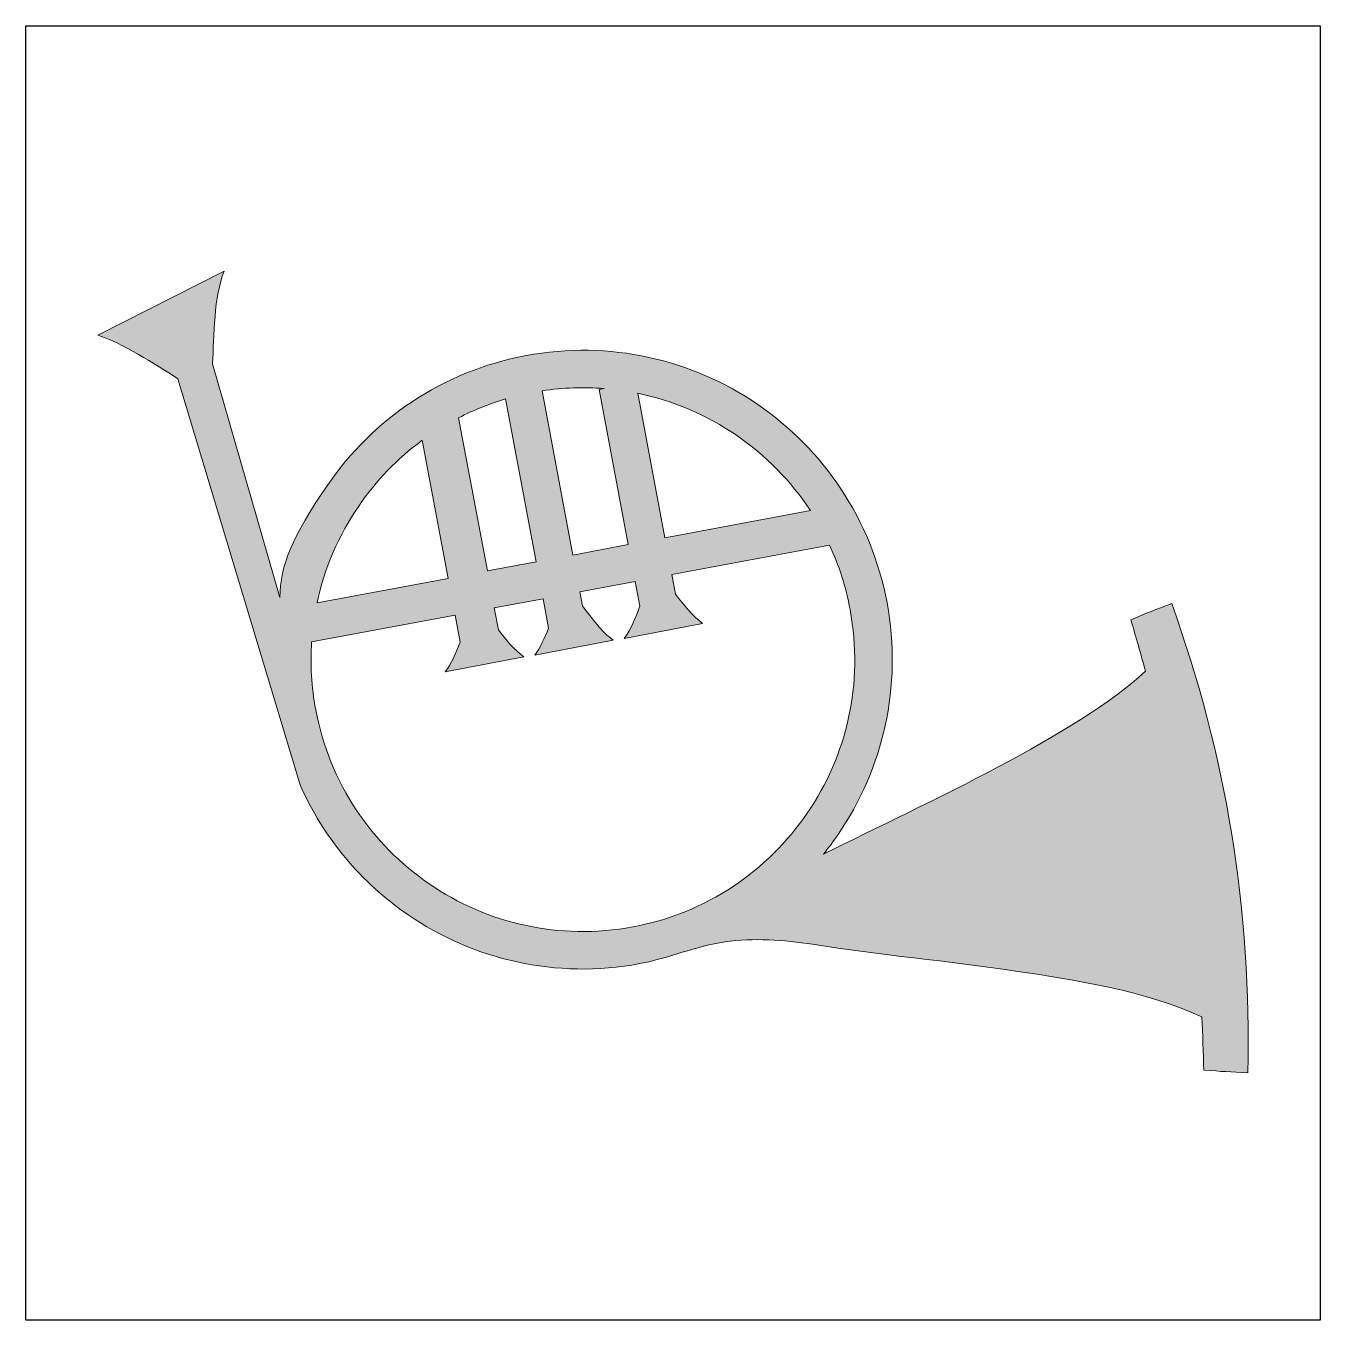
# Model space of a CAD drawing. Header units: inches. Extents: x 0 to 114, y 0 to 114.
import ezdxf

# ---------------------------------------------------------------- set-up
doc = ezdxf.new("R2010")
doc.units = ezdxf.units.IN
doc.header["$MEASUREMENT"] = 0
doc.layers.add('Image Background', color=7, linetype='Continuous')
doc.layers.add('Layer 1', color=7, linetype='Continuous')
picture_1 = doc.add_image_def('image1.png', size_in_pixel=(1350, 1350))

msp = doc.modelspace()

# ---------------------------------------------------------------- hatches: boundary and pattern name
at = {"layer": 'Layer 1', "true_color": 0xe4d36c}
h = msp.add_hatch(color=53, dxfattribs=at)
h.dxf.hatch_style = 2
edge = h.paths.add_edge_path()
edge.add_spline(control_points=[(101.19, 63.29), (99.73, 62.74), (99.01, 62.45), (97.58, 61.84), (98.04, 60.33), (98.47, 58.82), (98.88, 57.31), (92.84, 51.69), (79.71, 45.75), (70.44, 41.16), (70.89, 41.72), (71.33, 42.3), (71.74, 42.9), (75.68, 48.66), (77.43, 55.95), (76.05, 63.36), (74.66, 70.76), (70.39, 76.92), (64.63, 80.87), (58.86, 84.82), (51.58, 86.57), (44.17, 85.18), (36.76, 83.79), (30.6, 79.52), (26.66, 73.76), (23.45, 69.08), (22.49, 66.72), (22.43, 63.81), (22.43, 63.81), (16.48, 84.46), (16.48, 84.46), (16.63, 86.94), (16.59, 90.37), (17.51, 92.65), (17.51, 92.65), (6.35, 86.99), (6.35, 86.99), (8.53, 86.26), (11.38, 84.45), (13.42, 83.14), (13.42, 83.14), (24.18, 47.35), (24.18, 47.35), (26.26, 42.59), (29.63, 38.62), (33.76, 35.79), (39.53, 31.84), (46.81, 30.09), (54.22, 31.48), (56.77, 31.96), (59.16, 33.04), (61.73, 33.4), (64.3, 33.76), (66.92, 33.6), (69.47, 33.19), (75.42, 32.24), (81.44, 31.73), (87.41, 30.83), (92.91, 29.99), (98.72, 29.12), (103.84, 26.79), (103.93, 25.22), (103.99, 23.65), (104.03, 22.08), (105.59, 21.96), (106.36, 21.91), (107.92, 21.85), (108.26, 36.13), (106.03, 49.85), (101.19, 63.29)], knot_values=[0, 0, 0, 0, 1, 1, 1, 2, 2, 2, 3, 3, 3, 4, 4, 4, 5, 5, 5, 6, 6, 6, 7, 7, 7, 8, 8, 8, 9, 9, 9, 10, 10, 10, 11, 11, 11, 12, 12, 12, 13, 13, 13, 14, 14, 14, 15, 15, 15, 16, 16, 16, 17, 17, 17, 18, 18, 18, 19, 19, 19, 20, 20, 20, 21, 21, 21, 22, 22, 22, 23, 23, 23, 23], degree=3, periodic=1)
edge = h.paths.add_edge_path()
edge.add_spline(control_points=[(62.76, 78.14), (65.32, 76.38), (67.55, 74.13), (69.28, 71.5), (69.28, 71.5), (56.44, 69.09), (56.44, 69.09), (56.44, 69.09), (54.05, 81.85), (54.05, 81.85), (57.19, 81.2), (60.15, 79.92), (62.76, 78.14)], knot_values=[0, 0, 0, 0, 1, 1, 1, 2, 2, 2, 3, 3, 3, 4, 4, 4, 4], degree=3, periodic=1)
edge = h.paths.add_edge_path()
edge.add_spline(control_points=[(51.08, 82.27), (51.08, 82.27), (50.63, 82.18), (50.63, 82.18), (50.63, 82.18), (53.19, 68.49), (53.19, 68.49), (53.19, 68.49), (48.31, 67.57), (48.31, 67.57), (48.31, 67.57), (45.6, 82.07), (45.6, 82.07), (47.45, 82.35), (49.28, 82.41), (51.08, 82.27)], knot_values=[0, 0, 0, 0, 1, 1, 1, 2, 2, 2, 3, 3, 3, 4, 4, 4, 5, 5, 5, 5], degree=3, periodic=1)
edge = h.paths.add_edge_path()
edge.add_spline(control_points=[(42.37, 81.35), (42.37, 81.35), (45.06, 66.96), (45.06, 66.96), (45.06, 66.96), (40.76, 66.16), (40.76, 66.16), (40.76, 66.16), (38.22, 79.69), (38.22, 79.69), (39.53, 80.36), (40.92, 80.92), (42.37, 81.35)], knot_values=[0, 0, 0, 0, 1, 1, 1, 2, 2, 2, 3, 3, 3, 4, 4, 4, 4], degree=3, periodic=1)
edge = h.paths.add_edge_path()
edge.add_spline(control_points=[(29.39, 71.89), (30.91, 74.12), (32.81, 76.09), (35.01, 77.71), (35.01, 77.71), (37.3, 65.51), (37.3, 65.51), (37.3, 65.51), (25.71, 63.34), (25.71, 63.34), (26.37, 66.43), (27.63, 69.33), (29.39, 71.89)], knot_values=[0, 0, 0, 0, 1, 1, 1, 2, 2, 2, 3, 3, 3, 4, 4, 4, 4], degree=3, periodic=1)
edge = h.paths.add_edge_path()
edge.add_spline(control_points=[(69.01, 44.77), (65.53, 39.69), (60.14, 35.95), (53.61, 34.73), (47.09, 33.51), (40.71, 35.05), (35.63, 38.52), (30.56, 41.99), (26.82, 47.39), (25.6, 53.91), (25.22, 55.93), (25.11, 57.93), (25.23, 59.89), (25.23, 59.89), (37.91, 62.26), (37.91, 62.26), (37.91, 62.26), (38.35, 59.88), (38.35, 59.88), (38, 58.91), (37.58, 57.94), (37.04, 57.25), (37.04, 57.25), (43.98, 58.58), (43.98, 58.58), (43.18, 59.14), (42.41, 60.08), (41.73, 60.97), (41.73, 60.97), (41.37, 62.91), (41.37, 62.91), (41.37, 62.91), (45.67, 63.71), (45.67, 63.71), (45.67, 63.71), (46.16, 61.12), (46.16, 61.12), (45.82, 60.24), (45.43, 59.36), (44.94, 58.73), (44.94, 58.73), (51.87, 60.05), (51.87, 60.05), (50.88, 60.75), (49.95, 62.02), (49.16, 63.07), (49.16, 63.07), (48.92, 64.32), (48.92, 64.32), (48.92, 64.32), (53.8, 65.24), (53.8, 65.24), (53.8, 65.24), (54.21, 63.04), (54.21, 63.04), (53.84, 62), (53.41, 60.94), (52.83, 60.21), (52.83, 60.21), (59.77, 61.53), (59.77, 61.53), (58.91, 62.13), (58.09, 63.17), (57.37, 64.12), (57.37, 64.12), (57.05, 65.84), (57.05, 65.84), (57.05, 65.84), (70.97, 68.45), (70.97, 68.45), (71.8, 66.67), (72.42, 64.76), (72.79, 62.75), (74.01, 56.22), (72.48, 49.84), (69.01, 44.77)], knot_values=[0, 0, 0, 0, 1, 1, 1, 2, 2, 2, 3, 3, 3, 4, 4, 4, 5, 5, 5, 6, 6, 6, 7, 7, 7, 8, 8, 8, 9, 9, 9, 10, 10, 10, 11, 11, 11, 12, 12, 12, 13, 13, 13, 14, 14, 14, 15, 15, 15, 16, 16, 16, 17, 17, 17, 18, 18, 18, 19, 19, 19, 20, 20, 20, 21, 21, 21, 22, 22, 22, 23, 23, 23, 24, 24, 24, 25, 25, 25, 25], degree=3, periodic=1)

# ---------------------------------------------------------------- linework, layer by layer
at = {"layer": 'Layer 1', "lineweight": 0}
for points, knots in [([(101.19, 63.29), (99.73, 62.74), (99.01, 62.45), (97.58, 61.84), (98.04, 60.33), (98.47, 58.82), (98.88, 57.31), (92.84, 51.69), (79.71, 45.75), (70.44, 41.16), (70.89, 41.72), (71.33, 42.3), (71.74, 42.9), (75.68, 48.66), (77.43, 55.95), (76.05, 63.36), (74.66, 70.76), (70.39, 76.92), (64.63, 80.87), (58.86, 84.82), (51.58, 86.57), (44.17, 85.18), (36.76, 83.79), (30.6, 79.52), (26.66, 73.76), (23.45, 69.08), (22.49, 66.72), (22.43, 63.81), (22.43, 63.81), (16.48, 84.46), (16.48, 84.46), (16.63, 86.94), (16.59, 90.37), (17.51, 92.65), (17.51, 92.65), (6.35, 86.99), (6.35, 86.99), (8.53, 86.26), (11.38, 84.45), (13.42, 83.14), (13.42, 83.14), (24.18, 47.35), (24.18, 47.35), (26.26, 42.59), (29.63, 38.62), (33.76, 35.79), (39.53, 31.84), (46.81, 30.09), (54.22, 31.48), (56.77, 31.96), (59.16, 33.04), (61.73, 33.4), (64.3, 33.76), (66.92, 33.6), (69.47, 33.19), (75.42, 32.24), (81.44, 31.73), (87.41, 30.83), (92.91, 29.99), (98.72, 29.12), (103.84, 26.79), (103.93, 25.22), (103.99, 23.65), (104.03, 22.08), (105.59, 21.96), (106.36, 21.91), (107.92, 21.85), (108.26, 36.13), (106.03, 49.85), (101.19, 63.29)], [0, 0, 0, 0, 1, 1, 1, 2, 2, 2, 3, 3, 3, 4, 4, 4, 5, 5, 5, 6, 6, 6, 7, 7, 7, 8, 8, 8, 9, 9, 9, 10, 10, 10, 11, 11, 11, 12, 12, 12, 13, 13, 13, 14, 14, 14, 15, 15, 15, 16, 16, 16, 17, 17, 17, 18, 18, 18, 19, 19, 19, 20, 20, 20, 21, 21, 21, 22, 22, 22, 23, 23, 23, 23]), ([(51.08, 82.27), (51.08, 82.27), (50.63, 82.18), (50.63, 82.18), (50.63, 82.18), (53.19, 68.49), (53.19, 68.49), (53.19, 68.49), (48.31, 67.57), (48.31, 67.57), (48.31, 67.57), (45.6, 82.07), (45.6, 82.07), (47.45, 82.35), (49.28, 82.41), (51.08, 82.27)], [0, 0, 0, 0, 1, 1, 1, 2, 2, 2, 3, 3, 3, 4, 4, 4, 5, 5, 5, 5]), ([(42.37, 81.35), (42.37, 81.35), (45.06, 66.96), (45.06, 66.96), (45.06, 66.96), (40.76, 66.16), (40.76, 66.16), (40.76, 66.16), (38.22, 79.69), (38.22, 79.69), (39.53, 80.36), (40.92, 80.92), (42.37, 81.35)], [0, 0, 0, 0, 1, 1, 1, 2, 2, 2, 3, 3, 3, 4, 4, 4, 4]), ([(62.76, 78.14), (65.32, 76.38), (67.55, 74.13), (69.28, 71.5), (69.28, 71.5), (56.44, 69.09), (56.44, 69.09), (56.44, 69.09), (54.05, 81.85), (54.05, 81.85), (57.19, 81.2), (60.15, 79.92), (62.76, 78.14)], [0, 0, 0, 0, 1, 1, 1, 2, 2, 2, 3, 3, 3, 4, 4, 4, 4]), ([(29.39, 71.89), (30.91, 74.12), (32.81, 76.09), (35.01, 77.71), (35.01, 77.71), (37.3, 65.51), (37.3, 65.51), (37.3, 65.51), (25.71, 63.34), (25.71, 63.34), (26.37, 66.43), (27.63, 69.33), (29.39, 71.89)], [0, 0, 0, 0, 1, 1, 1, 2, 2, 2, 3, 3, 3, 4, 4, 4, 4]), ([(69.01, 44.77), (65.53, 39.69), (60.14, 35.95), (53.61, 34.73), (47.09, 33.51), (40.71, 35.05), (35.63, 38.52), (30.56, 41.99), (26.82, 47.39), (25.6, 53.91), (25.22, 55.93), (25.11, 57.93), (25.23, 59.89), (25.23, 59.89), (37.91, 62.26), (37.91, 62.26), (37.91, 62.26), (38.35, 59.88), (38.35, 59.88), (38, 58.91), (37.58, 57.94), (37.04, 57.25), (37.04, 57.25), (43.98, 58.58), (43.98, 58.58), (43.18, 59.14), (42.41, 60.08), (41.73, 60.97), (41.73, 60.97), (41.37, 62.91), (41.37, 62.91), (41.37, 62.91), (45.67, 63.71), (45.67, 63.71), (45.67, 63.71), (46.16, 61.12), (46.16, 61.12), (45.82, 60.24), (45.43, 59.36), (44.94, 58.73), (44.94, 58.73), (51.87, 60.05), (51.87, 60.05), (50.88, 60.75), (49.95, 62.02), (49.16, 63.07), (49.16, 63.07), (48.92, 64.32), (48.92, 64.32), (48.92, 64.32), (53.8, 65.24), (53.8, 65.24), (53.8, 65.24), (54.21, 63.04), (54.21, 63.04), (53.84, 62), (53.41, 60.94), (52.83, 60.21), (52.83, 60.21), (59.77, 61.53), (59.77, 61.53), (58.91, 62.13), (58.09, 63.17), (57.37, 64.12), (57.37, 64.12), (57.05, 65.84), (57.05, 65.84), (57.05, 65.84), (70.97, 68.45), (70.97, 68.45), (71.8, 66.67), (72.42, 64.76), (72.79, 62.75), (74.01, 56.22), (72.48, 49.84), (69.01, 44.77)], [0, 0, 0, 0, 1, 1, 1, 2, 2, 2, 3, 3, 3, 4, 4, 4, 5, 5, 5, 6, 6, 6, 7, 7, 7, 8, 8, 8, 9, 9, 9, 10, 10, 10, 11, 11, 11, 12, 12, 12, 13, 13, 13, 14, 14, 14, 15, 15, 15, 16, 16, 16, 17, 17, 17, 18, 18, 18, 19, 19, 19, 20, 20, 20, 21, 21, 21, 22, 22, 22, 23, 23, 23, 24, 24, 24, 25, 25, 25, 25])]:
    msp.add_open_spline(points, degree=3, knots=knots, dxfattribs=at)

# ---------------------------------------------------------------- pictures from other files: only their frames are drawn
at = {"layer": 'Image Background'}
image = msp.add_image(picture_1, insert=(0, 0), size_in_units=(114.3, 114.3), dxfattribs=at)

doc.saveas('drawing.dxf')
